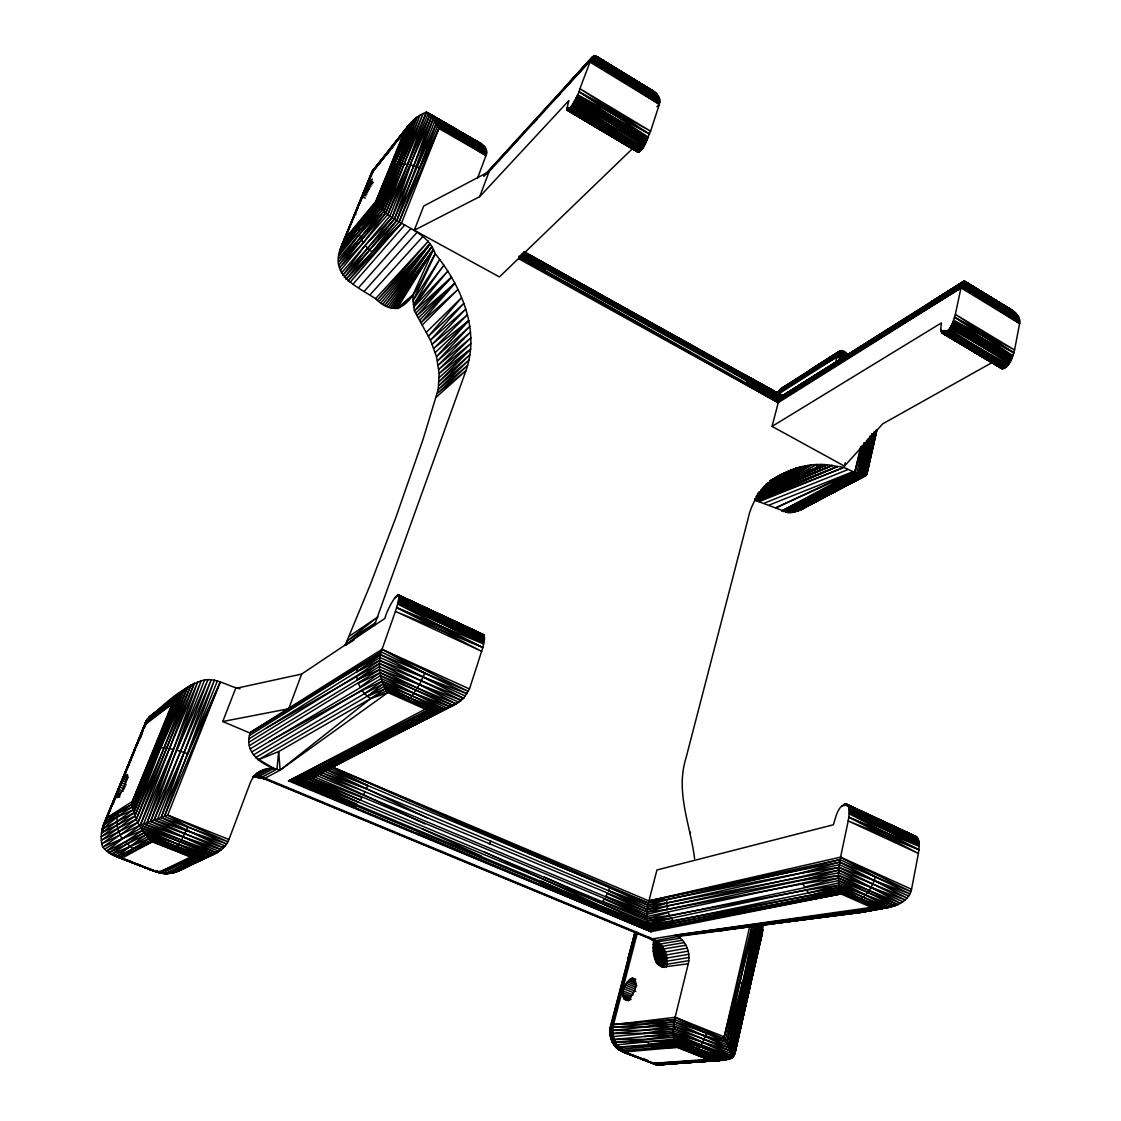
<?xml version="1.0" encoding="UTF-8"?>
<svg xmlns="http://www.w3.org/2000/svg" width="1121" height="1121" viewBox="0 0 1121 1121"><rect width="100%" height="100%" fill="white"/><g stroke="black" fill="none" stroke-linecap="round" stroke-linejoin="round"><path stroke-width="1.5" d="M408.366 126.603L413.859 119.821L377.511 204.162L341.583 245.737L344.497 239.446L376.096 201.009L408.436 125.636L372.172 171.387L339.663 252.225L377.511 204.162L408.436 125.636L372.718 170.938L341.583 245.737C328.411 274.995 355.679 285.659 375.549 298.676C407.385 329.77 420.571 277.504 435.27 253.78C426.008 226.33 389.015 225.545 376.096 201.009L403.938 132.418C408.955 123.52 416.606 115.743 426.33 112.184L484.959 146.991L486.64 151.097L486.528 154.053L477.588 178.127M425.251 709.173L387.852 692.568L280.124 770.127C262.44 765.951 242.893 752.723 250.375 732.377L382.037 649.325L395.419 611.421C406.334 577.189 387.656 606.069 384.923 618.428L301.675 674.043L235.634 688.434L222.743 721.518L250.109 733.092L381.224 651.918L382.037 649.325L469.475 688.953L463.576 698.285L456.051 703.904L328.565 769.188C316.542 775.984 303.006 783.761 288.573 780.889L425.251 709.173C435.719 710.644 446.733 709.018 456.051 703.904L379.543 663.534L266.378 728.019M137.477 863.969C150.564 870.064 167.982 879.242 181.672 868.845L198.978 860.718C185.862 867.696 171.037 877.981 155.721 871.199L113.894 855.547L106.635 851.049L102.754 847.126C99.895 838.732 101.296 829.442 104.912 821.497L146.262 720.859C162.195 705.627 179.963 688.798 201.121 680.853C214.896 676.215 227.087 686.248 240.02 688.798M340.378 252.323L339.088 255.476L358.748 231.599L378.422 205.423L411.043 122.595L372.172 171.387L342.914 242.556L376.348 201.934L406.054 128.929L371.892 172.802L403.938 132.418L372.172 171.387L356.506 209.417M248.918 738.879L356.632 671.871L379.711 660.507L467.177 693.801L381.224 651.918C378.478 662.427 379.052 673.819 382.906 683.992L432.384 709.719L410.959 719.794L294.361 781.421L355.749 805.845L300.232 781.099L439.586 709.257L385.162 688.7L370.631 698.621L280.124 770.127L264.304 778.605L259.904 777.049L253.64 776.713L259.652 776.573L652.338 939.398C662.805 944.05 663.996 957.208 662.259 967.157L688.266 963.724C690.956 952.836 685.996 939.818 675.403 935.18L651.063 939.09L263.561 778.535L253.304 776.349L255.7 776.559L270.399 768.347L276.971 769.062L278.667 751.574L370.631 698.621L386.465 690.746L432.384 709.719L414.602 720.523L297.289 781.365L649.031 927.936L839.559 889.303L881.821 908.122C893.857 907.828 908.599 902.307 911.555 889.289L918.407 853.431C918.94 848.135 920.747 840.876 916.333 836.672L846.747 804.205C837.737 804.486 835.762 818.036 833.337 824.776L656.948 869.98L648.919 900.934C646.775 910.925 645.598 922.471 650.951 931.649L840.932 893.871L871.325 907.379L881.821 908.122L857.145 912.55L677.925 936.469L656.233 940.575L653.781 940.449L648.989 937.324M735.334 1049.074L734.886 1053.544L733.246 1056.977L731.999 1058.238L726.086 1059.835L657.481 1064.95L625.686 1052.983C614.7 1049.62 607.386 1037.317 610.497 1026.079L634.948 932.826M375.549 298.676L428.432 241.057L377.343 300.078L430.254 243.747L385.021 305.024L431.865 246.704L390.556 307.504L433.238 249.885L413.004 294.851L413.018 300.708L414.434 310.937L430.436 340.167L436.503 356.688L439.166 373.461L438.199 389.533L423.023 439.46L396.105 516.823L370.687 583.691L345.114 645.416L353.928 640.035M523.479 252.701L545.619 265.509L545.549 266.924L780.132 397.815L961.356 286.261L963.962 281.161L1010.918 309.536C1015.92 312.241 1020.769 317.453 1019.606 323.563L1014.561 349.976C1012.585 356.38 1009.881 368.571 1001.529 368.431L941.92 332.881L940.757 329.126L941.374 322.932L772.047 426.4L844.463 466.112L882.731 423.822L992.547 362.307M688.826 960.655L666.897 964.27C654.328 965.195 653.725 948.226 655.084 939.384M374.33 625.546L465.958 370.645C480.363 329.742 460.941 285.645 435.27 253.78L413.018 300.708L439.768 259.357L413.593 304.982M693.717 933.849L860.045 912.522L891.84 906.707L838.746 882.984L671.199 918.211L647.476 920.719L360.359 800.072L311.344 777.96L316.136 775.284L647.167 914.218L667.247 909.467L666.645 899.841L800.983 869.504L840.091 859.569L909.972 893.885L839.012 867.416L800.856 873.077L648.428 903.022L609.656 887.72L367.702 785.583L329.084 768.249M637.317 150.985C643.454 154.264 648.036 135.473 650.614 131.185L659.344 104.309C661.376 98.662 657.298 92.973 652.352 90.521L596.484 56.428L593.457 56.302L483.964 175.941M178.898 870.611L167.141 873.637L157.052 871.606L158.944 872.6L163.33 872.236L160.205 872.909L119.274 857.523L148.645 838.886L202.691 857.327C213.494 856.024 224.761 850.054 228.95 839.503L250.137 783.145C253.22 774.765 261.459 768.628 270.399 768.347M636.546 931.677L612.206 1024.58C609.334 1035.272 614.939 1048.219 625.798 1051.764L625.798 1052.465C623.43 1052.451 611.365 1046.594 617.139 1044.814L626.149 1052.661C624.187 1052.577 614.252 1048.583 618.974 1047.07L675.683 1045.347L719.85 1060.522L654.51 1063.983L627.073 1053.067C622.926 1052.885 609.39 1044.954 615.583 1042.264L674.239 1040.933L719.85 1060.522L655.449 1064.488L627.073 1053.067C615.975 1049.242 610.749 1035.426 613.551 1024.342L637.289 933.162M622.982 994.747C620.95 987.993 633.869 969.735 635.481 983.748C637.457 990.502 624.663 1008.676 622.982 994.747L630.955 997.928M651.805 939.076L656.023 942.088C661.236 948.296 658.265 956.788 657.354 963.878L662.259 967.157C666.294 959.982 663.884 950.412 658.84 944.288L649.928 938.389C661.502 942.271 663.702 956.101 660.451 966.456L662.329 963.92M109.844 852.296L106.635 851.049L143.922 832.819L202.691 857.327L190.766 856.934L152.12 841.801C141.764 831.292 131.998 816.677 132.404 801.403L171.891 704.128L178.856 694.656L184.601 689.317L133.567 813.117L101.212 836.658L136.314 819.213L194.297 683.306L190.22 686.346M648.316 325.917L648.484 324.193M255.084 776.839L264.304 778.605L254.047 776.909L258.348 776.923L273.706 768.46L255.588 757.586L364.563 693.605L382.906 683.992L383.971 686.444L435.985 709.607L291.432 781.253L650.25 930.598L840.932 893.871C836.995 882.059 838.466 869.153 840.568 857.117L848.219 820.95C848.793 815.696 850.951 808.535 846.747 804.205M123.352 791.216L118.532 789.282C112.072 808.717 124.179 788.848 125.678 782.822C131.928 765.097 121.572 780.146 119.499 786.928L124.319 788.862M728.636 1058.448L731.999 1058.238L762.855 926.787L734.213 1055.407L762.434 932.364L762.616 924.18L730.878 1053.32L731.999 1058.238L728.552 1058.546M465.537 696.099L380.061 657.537L356.632 671.871L357.123 668.06L381.224 651.918M772.047 426.4L778.619 401.206L781.267 396.526L962.603 282.646L1019.662 320.13L961.356 286.261L960.977 287.873L778.198 402.663L746.418 382.583L746.698 380.594L698.173 351.826M666.336 967.297C669.027 956.619 664.164 943.826 653.753 939.314L262.622 777.161L263.561 778.535L256.639 776.461M688.266 963.724L675.136 1017.293C673.259 1027.046 671.507 1038.452 676.958 1047.35L707.673 1059.387L713.601 1060.326L674.646 1042.586L618.974 1047.07L625.378 1051.876L676.958 1047.35L653.571 1047.939L622.716 1050.727L623.374 1051.89M611.239 1024.958L609.936 1029.036C608.997 1039.419 615.947 1050.825 626.569 1052.871C616.13 1048.724 607.666 1036.869 611.239 1024.958L675.136 1017.293L724.18 1036.841L730.878 1053.32L673.385 1030.83L613.453 1036.547C605.69 1039.728 620.838 1051.946 625.686 1052.983L654.51 1063.983M687.257 948.114L665.384 951.981C657.172 953.565 658.784 942.747 653.431 939.93C660.717 945.157 658.293 954.84 656.093 962.014L657.354 963.878C660.773 957.937 660.507 950.272 658.013 944.092M754.629 925.68L729.112 1047.911L673.469 1028.56L642.837 1030.353L612.921 1033.506L610.258 1034.501L611.828 1037.261M864.739 443.033L858.518 473.665L787.993 512.605L754.573 500.092L837.401 466.56C847.196 465.986 858.083 477.518 866.757 474.379L876.86 429.946L866.757 474.379L800.128 510.097L792.673 512.395L787.993 512.605L861.587 474.926L872.11 433.701M872.516 433.799L864.025 475.556L795.125 511.891M758.413 925.848L730.878 1053.32M366.105 195.881L363.092 194.213L362.265 198.179L368.487 189.407L372.27 179.052L368.739 183.087L363.765 192.56L366.791 194.227M756.633 925.792L730.065 1050.657L673.385 1033.044L612.921 1033.506M867.598 439.138L860.129 474.379L790.291 512.633L864.025 475.556L874.1 432.075M874.198 432.075L864.964 475.64L800.128 510.097L866.267 475.318L876.37 430.254L865.72 475.556L797.62 511.12L864.964 475.64L875.207 432.019L865.72 475.556L828.881 494.193M697.724 349.177L746.572 377.357L746.74 378.842L780.692 397.072L961.748 284.832L990.866 303.455L1019.606 323.563L960.977 287.873L955.358 314.384C953.256 320.494 950.258 334.198 941.92 332.881M615.765 1046.692L623.458 1052.073L627.073 1053.067C623.094 1050.307 615.961 1048.892 615.583 1042.264L673.651 1037.219L731.999 1058.238L761.705 923.424M736.063 1045.669L737.548 1038.859M867.164 469.503L868.635 462.791M870.204 435.789L861.587 474.926L792.673 512.395M749.935 985.513L735.25 1051.428L762.434 932.364M750.678 982.108L752.177 975.284M752.934 971.879L754.433 965.069M755.176 961.664L759.674 941.22M752.289 926.044L726.828 1042.306L673.651 1026.275L612.977 1027.34L610.118 1028.433C609.095 1038.564 615.149 1050.531 625.798 1052.465L620.572 1050.531L615.387 1046.215M762.616 924.18L733.246 1056.977L762.798 929.519L734.886 1053.544L749.473 989.156L747.525 986.256L731.523 1055.856L673.469 1035.173L644.323 1036.519L614.35 1039.489L611.912 1040.792L613.565 1043.903M872.32 433.757L862.89 475.318L826.625 494.389L819.605 493.044L781.841 510.896L854.931 471.843L862.301 445.555M866.617 474.926L876.412 431.795M756.325 925.624L728.019 1045.108L673.903 1023.977L612.767 1030.409L609.978 1031.46L610.637 1033.52M754.139 925.764L739.874 981.688L724.18 1036.841L749.669 926.703M769.412 504.968L853.179 471.577L775.634 507.939L854.931 471.843L860.76 446.648M759.716 926.184L730.065 1050.657L673.651 1026.275L642.837 1030.353L612.767 1030.409M736.105 1045.739L761.804 935.278M844.463 466.112L845.262 462.735M125.244 786.788L120.423 784.868L146.262 720.859L178.856 694.656L133.567 813.117L102.249 829.092L147.243 719.15L187.711 687.019L136.314 819.213L101.829 843.819L140.349 825.042L167.73 815.121L228.95 839.503M758.188 925.708L729.112 1047.911L674.239 1021.707L612.977 1027.34M867.22 469.531L876.636 429.707L866.267 475.318L807.54 505.599L809.894 503.665M783.747 511.722L856.78 472.824L864.011 442.683M835.383 363.47C837.177 356.086 838.354 343.937 848.541 355.091M866.673 440.567L858.518 473.665L819.605 493.044L785.807 512.297L860.129 474.379L869.448 437.344M642.655 1027.172L674.239 1021.707L725.539 1039.545L739.874 981.688L746.124 985.163L761.243 925.063M469.475 688.953L482.843 647.532L484.454 639.545L484.062 635.145L398.039 594.831L483.74 634.794L398.628 595.279L394.606 598.039M854.931 471.843L861.25 446.508M521.573 254.551L545.254 268.634L544.764 270.609L778.619 401.206L960.977 287.873L925.147 308.485L778.619 401.206M724.18 1036.841L751.939 925.988M636.168 931.901L629.413 958.581L636.798 932.21M635.201 932.63L627.844 961.173L635.004 934.101M611.351 1027.621L610.721 1026.794L635.299 932.49M742.256 982.865L726.828 1042.306L674.66 1019.465L613.551 1024.342L642.851 1024.005L674.66 1019.465M635.173 931.551L627.648 960.361L635.089 932.182M628.433 959.044L635.593 932.182M688.784 954.293L666.883 958.049C658.461 959.296 655.631 948.436 656.682 941.962L656.556 946.012L653.655 954.405L656.093 962.014L657.691 959.926M778.745 392.336L781.743 388.146L839.699 351.125L848.401 356.184M780.622 391.019L781.491 388.917L776.811 393.051L780.58 389.029L812.809 368.893M610.665 1025.463L610.721 1026.794M106.635 851.049L140.349 825.042L211.435 855.253L194.634 863.198L214.167 854.132L143.656 823.851L201.121 680.853L150.606 821.329L216.745 852.829L175.899 871.97L219.156 851.329L147.089 822.604L197.688 681.918L138.177 822.183L101.31 840.316L134.772 816.186L181.63 691.867L148.462 717.608L178.856 694.656L132.25 807.078L103.384 825.28L145.534 722.723L176.291 697.64L132.726 810.077L101.521 832.903L103.454 828.083L101.521 832.903L134.772 816.186L190.962 685.015L149.906 716.249M684.342 942.579L660.591 946.614L657.424 944.807L654.37 939.874L657.593 946.516L657.677 951.547L655.056 959.8L656.836 958.357M625.378 1051.876L617.517 1047.575L612.052 1040.316M387.88 214.349L428.04 113.627L485.771 148.294L433.07 119.218L486.71 152.568L437.554 126.07L396.764 220.487L344.245 277.518L392.168 217.488L433.07 119.218L438.872 128.467L401.458 223.219L347.944 280.993L372.172 252.085L396.764 220.487L433.07 119.218L426.33 112.184L384.069 211.224L339.579 267.751L363.162 242.963L387.88 214.349L431.431 117.159L483.922 145.758L427.788 112.829L481.189 143.572L475.654 141.162M659.666 99.138L591.65 57.661L579.921 88.685C579.403 94.094 561.957 125.23 568.893 100.582L479.746 196.637L414.28 230.253L499.434 276.943L632.678 148.476M147.089 822.604L176.81 750.173L207.903 679.788L154.138 820.04L226.708 843.875L164.507 816.27L214.405 680.125L184.152 752.415L161.13 817.489L223.401 847.868L150.606 821.329L211.21 679.774L184.152 752.415L157.669 818.75L225.167 845.935L222.126 847.364M400.183 137.337L413.859 119.821L380.874 208.198L338.808 258.685M484.959 146.991L429.749 115.295L389.982 215.933L365.054 245.555L342.718 275.402L394.438 219.001L431.431 117.159L486.332 149.668L436.153 123.716L394.438 219.001L345.997 279.395L372.172 252.085L399.104 221.888L419.758 168.052L438.872 128.467L486.08 155.553L456.163 135.879L457.088 129.728L426.33 112.184L407.554 164.227L385.904 212.78L363.162 242.963L340.364 270.497M654.804 950.076L653.291 951.295L653.165 947.946L656.416 941.654L653.291 951.295L653.655 954.405L656.808 948.002L656.626 941.836C656.556 947.441 659.134 956.185 666.322 954.952L688.196 951.154M902.966 901.704L838.634 872.811L647.42 909.677L608.549 890.719L609.656 887.72L648.008 905.193L666.449 903.036L838.788 870.12L907.071 898.075L839.671 862.119L648.919 900.934L331.774 766.806L551.588 863.212L648.428 903.022L331.774 766.848M222.743 721.518L288.728 708.752L301.675 674.043M479.746 196.637L489.106 171.583L589.436 61.753L659.344 104.309L656.864 106.733M216.745 852.829L140.349 825.042L194.297 683.306L190.346 686.5M414.28 230.253L423.724 206.026L489.106 171.583M341.415 273.048L365.054 245.555L392.168 217.488L410.608 164.829L416.76 166.749L434.654 121.404L486.64 151.097M167.73 815.121L220.347 681.848L187.824 753.718L161.13 817.489L227.969 841.731L167.73 815.121L187.852 826.976L181.686 839.643L174.582 849.48L150.368 840.47L116.556 856.64L154.292 871.157L159.799 871.886L196.665 857.579L145.394 835.061L108.905 852.745L118.42 856.486M140.097 738.753L142.031 733.877M144.595 727.375L146.529 722.485M204.526 680.139L176.81 750.173L187.824 753.718L217.46 680.811M113.123 803.953L119.569 787.867M120.858 784.644L126.014 771.78L102.249 829.092L117.313 817.055L132.726 810.077L181.63 691.867C168.094 699.924 159.813 713.138 146.262 720.859L126.659 770.169L135.249 749.459M409.165 126.715L416.83 117.369L379.543 206.768L358.748 231.599L339.663 252.225L343.699 242.809M173.965 700.807L132.152 804.177L104.912 821.497L145.071 724.712L171.891 704.128L159.714 711.457L173.965 700.807L132.404 801.403L106.817 817.812L104.912 821.497M355.932 211L340.49 248.974L378.422 205.423L396.512 164.451L407.554 164.227L429.749 115.295M356.352 211.112L373.531 170.658M331.396 767.156L367.702 785.583L366.413 788.694L428.054 818.288M126.505 769.16L147.243 719.15L176.291 697.64L154.922 748.268L132.25 807.078L106.817 817.812L117.803 791.23L121.026 792.505M136.566 746.278L143.18 730.346M144.497 727.165L146.487 722.386M376.096 201.009L406.054 128.929M164.507 816.27L220.347 681.848M145.071 724.712L103.384 825.28L118.083 813.37C115.771 821.875 117.285 831.292 122.175 838.634L142.577 830.381L208.604 856.15C192.139 861.222 175.03 878.864 157.052 871.606L159.799 871.886L193.681 857.369L148.645 838.886L111.329 854.244L155.188 871.479L167.141 873.637L170.981 872.264M356.366 211.168L358.342 206.488M359.659 203.377L366.259 187.796M367.59 184.671L369.566 180.005M132.404 801.403L154.922 748.268L163.596 747.693L173.237 749.29L140.349 825.042M399.104 221.888L438.872 128.467M339.088 255.476L340.476 252.351M160.906 747.553L187.711 687.019M184.152 752.415L154.138 820.04L221.383 849.676L200.547 859.975M489.401 844.085L490.746 841.086M876.118 433.281L874.506 435.957M620.179 1050.195L625.798 1051.764L620.179 1050.195L613.411 1043.413M249.352 745.605L379.529 666.603L458.811 702.208L318.252 773.7L363.512 794.719L365.012 791.762L647.42 909.677L666.449 903.036L839.307 864.739L908.683 896.043M605.83 896.45L647.251 911.962L666.659 906.272L801.165 876.692L839.012 867.416L905.165 899.967L838.55 875.473L647.181 916.446L605.83 896.45L607.26 893.647L647.251 911.962L667.247 909.467L803.028 883.768L838.536 878.065L900.513 903.26L838.788 870.12L801.893 880.279L667.247 909.467M746.418 382.583L779.095 399.889L796.779 389.295L800.688 384.279L963.051 281.903L1014.715 312.156L964.424 281.161L930.976 302.053L964.424 281.161L1012.936 310.797L963.962 281.161L930.976 302.053M783.495 388.062L785.176 386.521L780.3 389.407L778.142 392.714L837.373 355.469L841.913 357.963M155.721 871.199L156.323 871.83L157.262 870.541L158.944 872.6L157.683 871.76L159.799 871.886L190.766 856.934L150.368 840.47L193.681 857.369L162.951 872.839M395.531 308.611L433.238 249.885L392.252 308.037M165.193 872.642L163.512 873.483L158.79 871.942L164.395 873.553L168.5 873.147L162.503 873.357L155.02 871.381M393.919 308.401L433.238 249.885L397.058 308.611L413.004 294.851L398.459 308.415M688.995 957.488L667.079 961.173C656.556 962.308 654.972 948.464 655.869 940.813L653.277 944.4L653.165 947.946L654.65 947.581M388.707 150.76L411.043 122.595L376.81 202.985L340.49 248.974L362.629 195.474L341.583 245.737L359.126 223.191L376.81 202.985L390.598 167.239L396.512 164.451M388.791 306.832L431.865 246.704L386.927 306.005M625.546 1052.283L619.927 1049.396L651.231 1046.313L653.571 1047.939L676.299 1046.454L692.428 1052.409C700.036 1048.99 703.82 1040.638 706.412 1033.184L675.136 1017.293L725.539 1039.545M156.113 871.802L159.799 871.886L158.271 871.872L160.205 872.909L159.322 871.185M414.756 120.059L416.83 117.369L382.387 209.683L339.046 264.85L385.904 212.78L423.107 113.529L382.387 209.683L359.351 234.513L338.78 261.81L384.069 211.224L419.927 115.267L380.874 208.198L358.748 231.599L359.126 223.191L344.497 239.446L376.348 201.934M644.085 145.758L573.181 103.44L642.627 148.07L638.171 152.33L567.52 110.32L571.752 105.808L641.927 149.065L606.629 128.355L603.588 131.423L566.918 109.606L637.429 151.531M386.759 154.684L389.8 150.704M391.832 148.07L393.863 145.422L390.15 148.715M374.54 169.341L384.741 156.155M386.773 153.521L406.166 129.307M413.369 304.506L443.972 265.117L413.523 307.252L447.896 271.044L414.434 310.937L451.511 277.111L417.012 315.533L454.818 283.305L420.935 322.694L457.802 289.624L422.239 325.062M383.088 303.931L430.254 243.747L379.206 301.423M749.332 989.941L747.889 991.174M378.884 164.016L389.576 150.732M391.719 148.07L393.863 145.422M371.892 172.003L403.938 132.418M381.14 302.726L430.254 243.747M350.074 282.31L401.458 223.219L372.172 252.085L365.054 245.555M353.157 283.949L404.723 225.013M359 287.214L410.903 228.586M579.711 71.73L583.144 67.877M587.726 62.734L593.457 56.302L655.883 93.001L596.484 56.428L652.352 90.521L611.323 66.013M426.358 332.292L461.446 297.822L428.474 336.188L463.758 303.427L430.436 340.167L465.747 309.088L432.244 344.231L467.443 314.805L433.855 348.337L468.802 320.564L436.503 356.688L469.825 326.323L437.512 360.892L470.526 332.082L438.297 365.11L470.89 337.813L438.843 369.299L470.904 343.502L439.166 373.461L470.596 349.121L439.124 381.644L469.937 354.67L438.773 385.638L468.942 360.121L438.199 389.533L467.611 365.446L437.414 393.331L465.958 370.645L436.433 397.002M364.689 290.773L416.928 232.467M533.386 123.296L536.875 119.415M556.619 97.499L560.108 93.618M563.583 89.75L592.519 56.835L658.349 95.916L595.447 56.092L654.244 91.698L597.535 57.045L644.981 86.723M370.21 294.599L422.771 236.629M483.88 176.011L592.519 56.835L659.863 100.834L590.094 60.128L565.138 87.186L590.837 58.768L659.148 97.499L593.457 56.302L572.971 78.456M486.29 174.287L492.147 167.884M497.99 161.466L501.507 157.627M506.188 152.498L517.888 139.691M522.568 134.562L524.908 131.998M530.765 125.594L536.623 119.176M538.963 116.612L544.806 110.208M555.343 98.676L560.024 93.547M563.541 89.708L570.561 82.015M568.431 83.374L570.701 80.922M759.295 501.605L842.684 467.905L757.628 501.129L837.401 466.56C800.296 457.256 756.129 479.312 748.183 518.364L685.884 758.455C675.346 792.211 690.564 825.56 694.6 858.742M419.632 320.298L454.818 283.305L418.315 317.902M589.436 61.753L565.138 87.186L590.837 58.768L659.751 102.557M415.723 313.221L451.511 277.111M435.284 352.498L468.802 320.564M660.998 963.289L658.812 965.363C662.119 957.04 661.936 945.886 653.781 940.449M973.364 351.307L1003.239 368.739L944.611 333.301L1004.598 368.249L945.984 332.475L1006.055 367.198L977.176 349.107L973.364 351.307L943.392 333.554L1002.622 368.781L943.98 333.498L1003.898 368.557L945.283 332.951L1005.313 367.786L946.713 331.858L1006.812 366.469L948.212 330.247L942.845 333.469L1002.048 368.669L1007.569 365.628L948.955 329.266M479.942 857.593L481.526 856.136L421.804 828.671M163.932 705.754L166.539 703.343M439.264 377.581L470.596 349.121M280.124 770.127L278.667 751.574L258.082 759.884L383.971 686.444L385.162 688.7L408.24 699.812L411.897 696.141L419.758 684.118L424.845 673.02L382.037 649.325L468.508 691.419L380.565 654.664L288.728 708.752M184.166 866.687L181.672 868.845L189.337 864.88M690.62 832.188L689.877 832.721M161.999 708.08L171.233 700.625M177.805 695.412L190.962 685.015L138.177 822.183L102.754 847.126L122.175 838.634L141.386 827.788L214.167 854.132M783.383 387.179L782.304 387.992L784.224 387.249M777.806 391.93L838.228 353.171L845.598 357.445M157.501 711.022L171.191 700.611M182.064 692.456L186.142 689.401M345.114 645.416L375.661 622.701L347.454 640.764L377.959 616.858L349.528 636.083M357.263 679.648L379.697 669.671L461.334 700.317L458.321 701.816L461.334 700.317L379.711 660.507L356.674 675.767L357.263 679.648L379.543 663.534L463.576 698.285L460.577 699.686M356.632 671.871L380.565 654.664L463.576 698.285M142.577 830.381L108.905 852.745L118.742 856.374M145.534 722.723L171.891 704.128M269.194 741.499L362.055 690.508L364.563 693.605L381.967 681.358L449.899 706.72L308.709 779.039L358.776 802.342L647.742 922.723L671.199 918.211L673.146 920.649L811.015 895.259L839.965 891.041L885.254 907.884L860.045 912.522L710.854 931.593M830.129 358.328L832.917 356.464M837.079 353.676L841.254 350.887L847.462 354.474M1019.241 318.434L962.168 283.627L779.095 399.889L746.698 380.594L520.817 254.971M959.226 285.14L964.873 281.413L1010.918 309.536L964.873 281.413L944.597 294.094M780.931 389.926L777.456 392.616L780.3 389.407L839.195 351.602L846.607 355.665M845.907 356.324L838.704 352.288L808.129 372.424L837.793 354.236L845.29 358.188M779.095 390.935L807.176 374.232L837.793 354.236L843.749 357.837M814.266 367.968L840.736 350.761L848.205 355.007M926.17 306.397L962.603 282.646L1017.532 315.155L963.962 281.161M925.147 308.485L961.748 284.832L1018.527 316.767L963.051 281.903L927.515 304.604M799.119 385.652L780.132 397.815L746.698 380.594L779.585 398.768L797.816 387.348M890.158 328.397L781.267 396.526L523.255 252.968M803 383.41L780.692 397.072L746.572 377.357M850.657 353.956L853.599 352.078M859.485 348.323L862.427 346.445M874.184 338.92L880.069 335.165M883.012 333.287L888.897 329.532M894.782 325.763L897.725 323.885M902.139 321.068L908.024 317.313M910.953 315.435L916.838 311.68M919.781 309.802L933.022 301.339L910.855 315.337M778.913 393.765L836.995 356.87L841.535 359.477M809.348 370.869L841.254 350.887M524.096 252.589L781.869 396.175L963.514 281.413L1016.257 313.614M893.115 326.533L899.028 322.792M901.985 320.928L907.898 317.201M781.869 396.175L802.468 383.214M439.838 615.443L441.38 615.009L484.062 635.145L398.81 595.783M249.423 735.558L357.123 668.06M937.366 298.62L941.71 295.902M253.416 754.937L381.168 678.583L446.564 707.799L305.963 779.936L358.776 802.342L303.132 780.608L319.191 771.724L322.442 771.346L453.066 705.417L379.697 669.671L250.277 748.884M796.779 389.295L960.977 287.873M248.904 742.242L356.674 675.767M833.029 492.834L834.879 491.685M802.958 383.396L782.472 396.035L524.222 252.393M802.636 508.822L805.116 507.323M250.375 732.377L271.941 719.36M251.636 752.023L380.509 675.697L443.117 708.64L315.898 771.612L300.232 781.099L648.527 926.352L675.346 922.751L840.414 892.568L878.332 908.108L857.145 912.55L854.23 912.046L675.403 935.18L871.325 907.379M760.584 491.657L811.226 464.977L769.076 490.395L760.584 491.657L806.153 465.705L761.117 490.059M104.575 849.172L122.175 838.634M773.532 490.003L816.382 464.598L769.076 490.395L773.532 490.003L821.595 464.57L816.775 466.266M765.811 484.412L770.267 481.806M766.89 484.875L763.905 486.626L796.302 468.214L763.317 487.383M807.176 374.232L836.995 356.87M163.26 873.133L158.79 871.942L166.202 873.329L196.665 857.579L174.582 849.48M761.075 489.933L801.179 466.784L763.401 487.635M757.838 493.506L760.781 491.825L757.754 493.436M539.565 882.437L650.951 931.649L288.573 780.889L410.959 719.794L428.783 709.565L408.24 699.812M766.484 484.314L791.552 469.979L766.344 484.202M770.085 480.797L777.568 476.551M764.55 486.29L796.302 468.214L765.685 485.127M772.425 479.494L781.463 474.365L770.001 480.825M770.505 480.979L785.499 472.502L770.603 480.825M762.21 488.742L801.179 466.784M256.555 773.322L260.913 770.87M255.182 774.485L263.939 769.567M267.134 768.726L252.477 776.923L258.937 776.657L265.243 778.268L257.83 777.035M764.746 490.942L811.226 464.977M276.971 769.062L261.571 777.498M851.624 481.974L854.636 480.32M418.245 720.705L421.846 720.341L443.117 708.64L382.906 683.992L367.436 696.323L364.563 693.605M169.425 701.27L174.764 698.691M121.993 858.196L152.12 841.801L133.217 848.653L124.445 841.633M323.899 770.645L328.117 768.361M106.817 817.812L132.152 804.177M807.54 505.599L821.273 498.327M828.909 494.291L842.586 487.089M368.178 748.197L313.824 776.713L647.181 916.446M455.378 703.47L311.344 777.96L361.943 797.507L360.359 800.072L308.709 779.039M850.138 483.109L866.757 474.379M371.247 746.586L385.078 739.37M151.559 715.1L153.395 714.133M316.136 775.284L331.312 767.437M159.56 871.942L165.754 873.469L172.031 873.119L173.965 872.362L166.202 873.329L188.048 864.599L191.383 864.137L205.675 856.85L141.386 827.788M781.841 510.896L856.78 472.824M650.25 930.598L839.965 891.041L858.392 899.995C867.458 895.665 872.628 886.038 875.515 876.818L840.568 857.117L648.919 900.934L666.645 899.841L648.008 905.193L608.549 890.719L323.437 770.8M830.619 493.24L836.532 490.255M169.481 873.343L202.691 857.327L184.657 864.571L181.322 864.053M421.846 720.341L449.899 706.72L380.019 672.712L358.37 683.46L359.981 687.103L380.019 672.712L456.051 703.904M152.12 841.801L119.274 857.523L154.292 871.157L113.894 855.547L146.977 837.079L199.678 857.565L184.657 864.571M322.442 771.346L303.132 780.608L357.221 804.275M362.055 690.508L381.967 681.358L439.586 709.257L414.602 720.523L410.959 719.794M315.898 771.612L294.361 781.421L354.376 807.008M723.774 929.884L720.691 931.299L717.524 929.954M218.343 851.021L221.383 849.676L143.656 823.851M191.383 864.137L211.435 855.253L143.922 832.819L111.329 854.244L155.188 871.479M425.307 719.43L453.066 705.417L380.509 675.697M188.048 864.599L205.675 856.85L145.394 835.061L116.556 856.64L153.717 870.905M754.811 498.873L832.118 465.551L780.356 485.477M479.199 633.463L483.347 634.64M757.67 493.927L765.713 490.55M788.231 481.091L826.836 464.893L806.896 471.212M756.044 500.625L837.401 466.56L754.839 498.915M756.857 496.995L832.118 465.551L775.928 487.733M312.619 771.01L288.573 780.889L428.783 709.565L386.465 690.746L385.162 688.7L367.436 696.323L370.631 698.621L387.852 692.568L386.465 690.746M758.917 492.764L763.765 490.774M792.869 478.821L826.836 464.893L799.315 475.514M755.918 496.463L832.118 465.551M758.707 492.245L763.569 490.283M797.634 476.607L826.836 464.893L797.634 476.383M764.382 503.133L847.952 469.573M756.661 495.342L772.719 488.994M872.054 909.804L862.848 911.99L812.851 918.281M757.712 494.193L770.659 489.218M656.121 956.563L654.244 957.25L657.382 947.455L655.477 940.673M677.925 936.469L681.596 935.39M623.444 74.084L624.467 73.804M172.732 872.895L175.072 872.236M800.856 873.077L839.671 862.119L910.939 891.615L840.568 857.117L911.555 889.289M671.199 918.211L648.092 924.601L599.301 905.264L484.776 852.128M841.619 806.167L847.308 804.64L917.945 838.55L848.233 806.027M472.642 139.396L456.065 129.686L457.088 129.728M675.346 922.751L649.62 929.365L596.022 907.604M647.476 920.719L838.606 880.588L897.823 904.619L892.722 905.614M666.449 903.036L647.672 907.421L608.549 890.719M860.045 912.522L888.603 907.407L839.223 887.37L808.577 892.877L648.527 926.352L597.633 906.637L541.191 881.022M169.902 873.231L165.151 873.539L159.224 871.97L163.512 873.483L166.931 872.937L161.088 872.951M648.919 900.934L840.091 859.569M868.915 910.294L872.32 909.621M880.826 907.954L884.217 907.281M680.279 938.165L656.023 942.088M669.531 915.507L668.214 912.564L647.279 918.631L604.289 899.07L602.664 901.438L647.279 918.631L669.531 915.507L806.405 890.13L838.942 885.254L894.922 905.768L862.848 911.99L888.603 907.407L838.606 880.588M682.437 940.211L658.84 944.288M654.37 939.874L658.63 947.259L662.035 949.207L685.954 945.241M875.319 909.229L878.584 908.655M881.849 908.08L885.114 907.506M888.393 906.931L894.922 905.768L838.536 878.065L804.542 887.075L803.028 883.768M857.145 912.55L885.254 907.884L838.942 885.254L808.577 892.877L806.405 890.13M643.398 1033.492L673.469 1028.56L731.523 1055.856M892.848 905.418L897.823 904.619L838.55 875.473L801.893 880.279M673.146 920.649L648.092 924.601L544.512 877.112M675.403 935.18L874.814 907.856L858.392 899.995M617.139 1044.814L673.903 1039.139L726.086 1059.835L656.444 1064.824L623.458 1052.073L616.914 1046.439L621.791 1048.625L624.453 1052.479L655.449 1064.488L710.588 1059.934L675.683 1045.347L653.571 1047.939M690.2 934.283L685.029 934.942L690.256 934.283M693.633 933.835L707.407 932.041M784.448 921.406L787.895 920.958M837.919 914.512L841.367 914.063M846.537 913.405L849.998 912.956M855.169 912.298L858.616 911.849M862.063 911.401L865.51 910.967M718.015 930.206L721.462 929.771M726.632 929.127L730.079 928.692M735.25 928.034L738.711 927.599M743.882 926.955L747.329 926.521M750.776 926.086L755.946 925.442M761.117 924.783L764.564 924.349M768.011 923.914L809.404 918.716M176.726 871.059L177.973 870.905M644.323 1036.519L673.385 1033.044L731.999 1058.238M914.246 836.392L916.333 836.672L845.472 803.869L916.936 837.121L847.798 805.256M697.528 1061.293L700.975 1060.984M664.837 1064.123L675.164 1063.226M680.321 1062.792L687.201 1062.19M616.55 1046.622L624.453 1052.479L657.481 1064.95L713.601 1060.326L692.428 1052.409L707.673 1059.387L653.627 1063.325L685.632 1062.736L716.711 1060.522L675.122 1044.057L651.231 1046.313L674.646 1042.586L722.989 1060.284L681.33 1063.072M691.335 1062.386L658.559 1064.866L652.17 1062.442M665.804 1063.675L670.792 1063.311M680.783 1062.582L687.425 1062.091M702.419 1061.012L697.416 1061.363L704.184 1061.041M712.424 1060.312L719.093 1059.849M724.096 1059.499L729.098 1059.149L673.469 1035.173L645.612 1039.363L614.35 1039.489C614.182 1045.767 619.605 1050.755 625.378 1052.129M678.009 1063.311L658.559 1064.866L653.865 1062.96M653.627 1063.325L710.588 1059.934M712.606 1060.578L726.086 1059.835M680.559 1062.316L683.936 1062.133M985.415 295.075C989.871 294.655 991.482 299.868 990.866 303.455L1019.788 321.853M625 1052.703L626.569 1052.871M626.149 1052.661L620.922 1050.531L617.461 1045.01L622.491 1050.279L627.34 1052.143M260.604 777.568L264.304 778.605M625.336 1051.988C619.254 1050.755 613.902 1046.075 612.514 1039.938M673.903 1039.139L699.434 1046.846M647.209 1041.984L649.101 1044.324L674.239 1040.933L729.098 1059.149M622.491 1050.279L627.27 1051.988M647.363 1060.634L622.085 1051.05L618.358 1047.154M318.252 773.7L365.012 791.762L321.769 772.691L366.413 788.694L326.351 769.665M647.91 88.559L650.236 89.47M326.449 769.44L367.702 785.583M657.481 1064.95L623.374 1051.568L617.223 1047.785M124.767 858.98L132.712 862.105M848.863 817.265L919.192 846.341L849.228 812.207L919.094 843.244L849.059 809.334L918.674 840.61L848.583 806.98L918.337 839.503L848.863 808.087L918.926 841.857L849.186 810.707L919.178 844.73L849.186 813.804L918.954 849.774L848.219 820.95L918.407 853.431L848.863 817.265L918.954 849.774M623.696 998.853L628.503 1000.759M623.43 991.118L632.987 994.944M623.122 992.982L631.081 996.177M117.215 793.009L120.437 794.299M116.766 794.579L119.989 795.868M623.038 996.345L631.025 999.526M116.472 795.91L119.695 797.185M623.276 997.718L629.666 1000.268M122.385 780.889L125.594 782.178M626.401 983.397L635.943 987.237M121.39 782.822L126.211 784.756M625.49 985.121L635.032 988.96M624.677 986.97L635.817 991.44M624.005 988.89L633.561 992.716M398.894 596.47L484.538 637.274L398.838 598.39L484.454 639.545L398.431 600.94L484.048 642.389L397.703 604.051L482.843 647.532L395.419 611.421L481.694 651.343L396.694 607.582L483.712 644.015L398.109 602.439L484.286 640.904L398.67 599.595L484.538 638.325L398.908 597.339L484.468 636.378M632.594 978.044L635.789 979.32M631.641 978.171L634.822 979.46M630.605 978.647L635.383 980.567M125.202 776.194L128.425 777.484M629.54 979.432L635.901 981.996M124.319 777.526L127.528 778.815M628.461 980.511L636.406 983.706M123.38 779.095L126.589 780.398M627.396 981.842L636.938 985.681M627.185 1052.171L620.922 1049.648L619.983 1047.897M642.879 1058.518L647.588 1060.424M654.65 944.961L653.277 944.4L653.613 940.673L654.79 942.215M676.299 1046.454L707.673 1059.387M291.432 781.253L650.951 931.649L417.25 833.183M652.338 939.398C663.114 943.209 668.228 957.11 664.235 967.437L663.758 964.298M416.76 166.749L419.758 168.052L436.153 123.716L486.528 154.053M597.633 906.637L649.62 929.365L840.932 893.871L813.664 897.22L811.015 895.259L839.223 887.37L878.332 908.108L854.23 912.046L874.814 907.856L840.414 892.568M651.063 939.09L654.552 940.631M697.696 1048.822L722.989 1060.284M625.532 1051.806L621.062 1049.018M452.436 621.202L458.727 624.089M471.324 629.862L476.047 632.02L462.174 625.35M847.098 805.663L844.015 804.261L847.154 805.775M401.78 597.297L411.057 601.557M414.153 602.986L482.885 634.682L398.375 594.957M440.945 614.925L397.619 594.901L459.064 623.879M396.694 607.582L482.843 647.532M882.914 821.609L917.468 837.751M484.3 635.663L398.628 595.279M479.242 633.435L482.352 634.906M898.776 829.05L844.758 803.967L847.91 805.467M901.873 830.521L912.704 835.649M891.784 826.345L894.88 827.816M401.879 597.409L408.212 600.422M420.865 606.433L424.018 607.932M363.512 794.719L425.013 823.949M855.771 809.222L862.077 812.207M157.683 871.76L161.396 873.161L161.354 871.746M613.607 1040.863L615.695 1045.739L612.416 1040.05L616.858 1042.614M520.873 255.994L545.254 268.634M622.505 1051.008L615.373 1045.431L613.285 1039.671M1009.068 363.624L950.44 327.01L1010.511 361.228L951.841 324.431L1011.829 358.566L953.102 321.629L1012.978 355.735L954.644 317.257L1014.561 349.976L955.358 314.384L1013.902 352.835L953.677 320.186L1012.431 357.165L952.5 323.058L1011.198 359.925L951.154 325.749L1009.811 362.461L949.711 328.187M649.577 134.114L577.539 94.71L647.7 138.682L576.138 97.779L646.285 141.666L574.667 100.722L644.813 144.469L608.969 124.683L573.924 102.123L645.556 143.096L575.409 99.279L646.999 140.195L576.853 96.252L648.358 137.154L578.814 91.642L650.614 131.185L579.921 88.685L649.577 134.114L578.814 91.642M519.079 256.891L544.764 270.609L519.205 255.784M522.848 253.304L545.619 265.509M469.839 138.023L472.74 139.593M559.491 272.459L562.49 274.099M571.514 278.975L595.587 292.006M754.685 381.21L763.751 386.114M766.764 387.754L774.317 391.846M777.329 393.471L781.855 395.937L525.847 253.234M521.685 253.935L545.549 266.924L522.82 253.864M519.177 257.073L596.961 299.587L778.198 402.663L518.743 258.741M524.053 252.029L596.386 292.091M646.116 320.144L696.435 347.804M365.25 189.365L368.277 191.032M364.465 190.99L367.492 192.658M362.307 196.525L365.334 198.193M948.212 330.247L1008.325 364.675M743.769 374.526L783.691 396.4L525.174 252.421M369.566 181.826L372.592 183.494M368.739 183.087L371.766 184.769M367.87 184.531L370.897 186.198M366.987 186.086L370 187.753M366.105 187.711L369.117 189.379M571.752 105.808L643.342 146.963M524.992 252.393L544.582 263.239M768.614 389.099L771.668 390.795M370.322 180.761L373.349 182.429M649.928 938.389L655.281 941.752L657.593 946.516M561.173 273.664L564.213 275.346M599.203 294.823L602.257 296.533M617.545 305.038L620.614 306.748M649.648 322.918L652.702 324.614M687.748 344.119L690.802 345.814M706.048 354.306L709.089 356.002M718.239 361.088L721.279 362.784M524.053 251.875L647.672 320.746M530.99 256.835L533.988 258.503M524.586 252.365L543.853 263.197M519.163 257.227L778.198 402.663M456.065 129.686L477.658 141.835L426.33 112.184M435.06 117.845L445.569 123.758M448.568 125.454L451.567 127.149M847.952 354.937L841.773 351.209M456.667 129.532L429.245 113.725M482.661 144.609L428.04 113.627M844.183 353.255L846.986 354.839M572.789 112.016L566.876 108.415L640.035 151.307L569.804 108.541L641.268 149.948L606.629 128.355L570.421 107.756L640.623 150.69L566.96 107.616L569.916 109.41M945.185 330.569L948.156 332.264M847.602 355.049L840.218 350.831L810.791 369.594L839.195 351.602L846.705 356.114M529.266 255.686L533.82 258.292M946.685 332.531L943.728 330.835L946.699 332.769M612.094 1041.353L615.849 1044.197L615.107 1041.717M571.57 109.255L568.599 107.546L571.542 109.396M946.783 333.554L940.841 330.106L946.811 333.764M587.614 121.671L624.243 143.362M627.143 145.057L630.058 146.753M945.465 333.596L941.009 330.989L945.283 333.596M971.683 350.565L999.217 366.679L941.556 332.377L1002.048 368.669M567.058 109.998L638.55 152.302L602.439 130.653M847.952 354.993L840.736 350.761L812.445 368.613L840.218 350.831L848.723 356.002M986.9 295.958L991.37 298.606M994.355 300.358L997.34 302.124M1000.324 303.875L1006.28 307.392M642.627 148.07L571.065 106.845L606.629 128.355M1007.569 365.628L947.455 331.115L977.176 349.107M947.189 335.249L941.248 331.746L946.965 335.221M950.146 336.987L954.602 339.621M963.5 344.862L970.926 349.248L960.949 343.152M972.173 350.985L1001.529 368.431M848.065 355.147L842.291 351.742L842.782 352.456M598.6 57.928L608.409 64.289M636.406 81.749L639.278 83.458M642.151 85.154L645.037 86.863M567.254 110.236L638.171 152.33M572.453 104.673L608.157 126.028M972.397 350.13L975.34 351.882M978.269 353.647L981.211 355.413M985.625 358.061L988.568 359.827M991.496 361.593L998.853 365.992L949.823 336.959M612.556 136.131L615.471 137.883M618.386 139.635L628.587 145.744M954.644 317.257L1013.902 352.835M567.857 110.264L603.182 131.493M568.263 110.054L638.984 152.12L568.725 109.69M436.405 118.784L443.678 123.17M657.256 94.416L594.424 56.05M577.245 115.379L566.862 109.073L639.488 151.783L569.244 109.185M580.202 117.173L584.658 119.863M1008.69 308.401L965.307 281.903M599.413 128.228L602.369 130.022M437.554 126.07L486.08 155.553M945.185 330.765L948.156 332.573M837.373 355.469L843.146 359.014M838.704 352.288L845.935 356.814M967.129 283.515L976.98 289.75M979.796 291.53L982.599 293.296M599.651 59.091L608.058 64.387M610.847 66.153L613.649 67.919M590.094 60.128L659.344 104.309L625.406 80.796L626.121 76.915L625.252 73.944M961.356 286.261L1019.606 323.563M654.594 941.29L652.394 939.664L657.424 944.807L659.442 949.907M155.02 870.821L156.323 871.83M653.753 939.314L655.365 940.673M156.716 871.409L157.641 872.236M664.122 949.165L661.544 946.67L662.091 951.771M619.899 1050.013L616.914 1046.439M665.384 951.981L663.057 949.277L663.128 952.023M614.49 1043.413L616.102 1045.431M611.001 1038.592L615.695 1045.739M1001.067 368.038L1000.324 366.875M653.431 939.93L658.125 945.493L660.241 950.706M654.79 940.911L658.728 948.941M655.869 942.593L658.111 947.806M363.162 242.963L359.351 234.513M611.912 1040.792L614.014 1044.464M612.598 1041.984L610.889 1036.449M659.737 944.344L661.138 951.323M866.435 472.852L866.701 473.679M656.528 942.817L657.158 945.087M355.707 212.724L355.833 214.545M880.98 820.264L880.209 820.236L914.988 836.308L880.98 820.264M783.089 396.119L745.563 375.269L783.089 396.119M635.859 150.13L632.959 148.448L635.859 150.116"/></g></svg>
